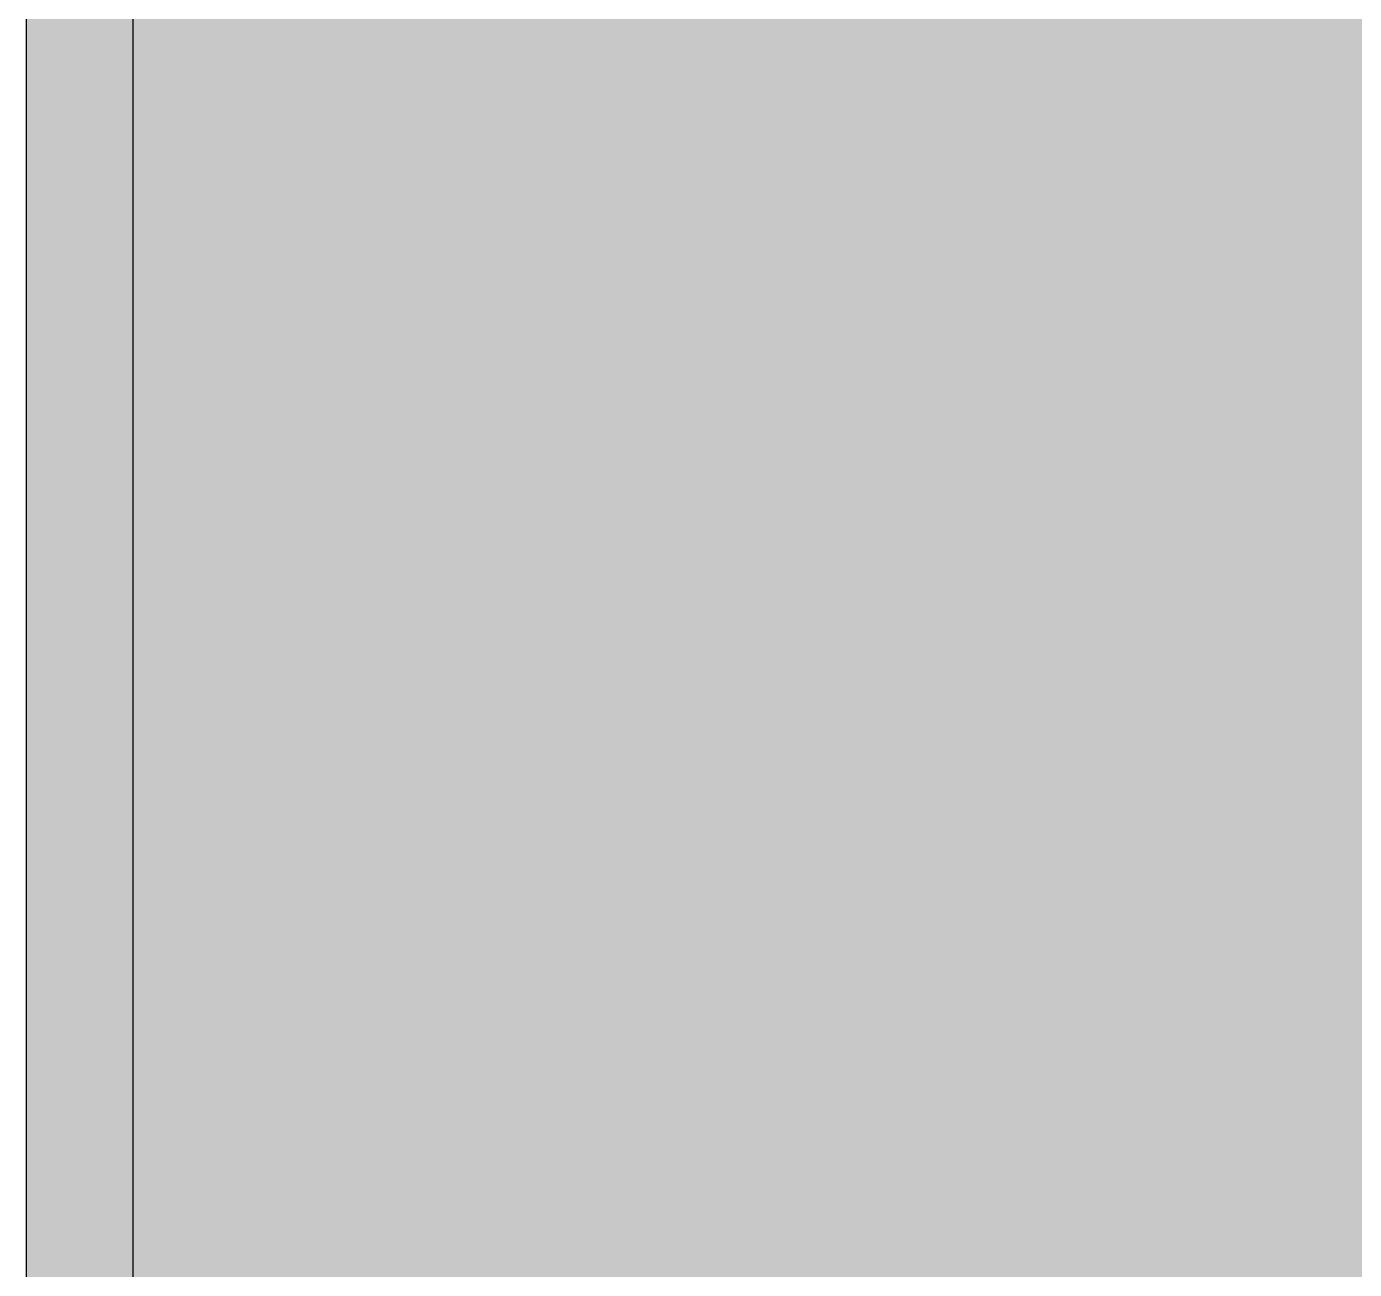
# Model space of a CAD drawing. Header units: millimetres. Extents: x 0 to 318, y 0 to 212.
# Drawn here: x 0.1 to 66, y 61.8 to 123.5 of the extents above; entities that cross this region are included whole.
import ezdxf

# ---------------------------------------------------------------- set-up
doc = ezdxf.new("R2010")
doc.units = ezdxf.units.MM

msp = doc.modelspace()

# ---------------------------------------------------------------- hatches: boundary and pattern name
for color, points in [(254, [(14.1633, 0.0536), (13.9878, 0.0533), (13.8125, 0.0559), (13.6373, 0.061), (13.462, 0.0686), (13.2893, 0.0787), (13.114, 0.0914), (12.9413, 0.1041), (12.7686, 0.1219), (12.5959, 0.1397), (12.4231, 0.16), (12.2504, 0.1829), (12.0777, 0.2057), (11.9075, 0.2337), (11.7373, 0.2616), (11.5672, 0.2921), (11.397, 0.3251), (11.2268, 0.3607), (11.0592, 0.3988), (10.8915, 0.4369), (10.7239, 0.4775), (10.5562, 0.5207), (10.3886, 0.5664), (10.2235, 0.6121), (10.0584, 0.6629), (9.8933, 0.7137), (9.7307, 0.7671), (9.5682, 0.8204), (9.4056, 0.8788), (9.2431, 0.9373), (9.083, 0.9982), (8.923, 1.0617), (8.763, 1.1252), (8.6055, 1.1938), (8.4455, 1.2624), (8.2906, 1.331), (8.1331, 1.4046), (7.9781, 1.4783), (7.8232, 1.5545), (7.6708, 1.6332), (7.5184, 1.7145), (7.366, 1.7958), (7.2161, 1.8796), (7.0663, 1.966), (6.919, 2.0523), (6.7716, 2.1438), (6.6243, 2.2352), (6.4795, 2.3266), (6.3348, 2.4232), (6.19, 2.5197), (6.0477, 2.6187), (5.908, 2.7178), (5.7683, 2.8194), (5.6286, 2.9235), (5.4915, 3.0302), (5.3543, 3.1369), (5.2197, 3.2461), (5.0851, 3.3579), (4.953, 3.4722), (4.8209, 3.5865), (4.6914, 3.7033), (4.5644, 3.8202), (4.4348, 3.9395), (4.3104, 4.0615), (4.1859, 4.1859), (4.0615, 4.3104), (3.9395, 4.4348), (3.8202, 4.5618), (3.7033, 4.6914), (3.5865, 4.8209), (3.4722, 4.953), (3.3579, 5.0851), (3.2487, 5.2197), (3.1369, 5.3543), (3.0302, 5.4915), (2.9235, 5.6286), (2.8194, 5.7683), (2.7178, 5.908), (2.6187, 6.0477), (2.5197, 6.19), (2.4232, 6.3348), (2.3266, 6.477), (2.2352, 6.6243), (2.1438, 6.7691), (2.0523, 6.9164), (1.966, 7.0663), (1.8796, 7.2161), (1.7958, 7.366), (1.7145, 7.5184), (1.6332, 7.6708), (1.5545, 7.8232), (1.4783, 7.9781), (1.4046, 8.1331), (1.331, 8.2906), (1.2598, 8.4455), (1.1913, 8.603), (1.1252, 8.763), (1.0592, 8.923), (0.9982, 9.083), (0.9373, 9.2431), (0.8763, 9.4056), (0.8204, 9.5682), (0.7645, 9.7307), (0.7112, 9.8933), (0.6604, 10.0584), (0.6121, 10.2235), (0.5639, 10.3911), (0.5207, 10.5562), (0.4775, 10.7239), (0.4343, 10.8915), (0.3962, 11.0592), (0.3607, 11.2268), (0.3251, 11.397), (0.2921, 11.5672), (0.2616, 11.7373), (0.2311, 11.9075), (0.2057, 12.0802), (0.1803, 12.2504), (0.1575, 12.4231), (0.1372, 12.5959), (0.1194, 12.7686), (0.1041, 12.9413), (0.0889, 13.1166), (0.0787, 13.2893), (0.0686, 13.4645), (0.061, 13.6373), (0.0559, 13.8125), (0.0508, 13.9878), (0.0508, 14.163), (0.0522, 197.6092), (0.0508, 197.7822), (0.0559, 197.9574), (0.061, 198.1327), (0.0686, 198.308), (0.0787, 198.4807), (0.0889, 198.6559), (0.1041, 198.8287), (0.1194, 199.0014), (0.1372, 199.1741), (0.1575, 199.3468), (0.1803, 199.5195), (0.2057, 199.6923), (0.2311, 199.8624), (0.2616, 200.0326), (0.2921, 200.2028), (0.3251, 200.373), (0.3607, 200.5432), (0.3962, 200.7108), (0.4343, 200.8784), (0.4775, 201.0461), (0.5207, 201.2137), (0.5639, 201.3814), (0.6121, 201.5465), (0.6604, 201.7116), (0.7112, 201.8767), (0.7645, 202.0392), (0.8204, 202.2018), (0.8763, 202.3643), (0.9373, 202.5269), (0.9982, 202.6869), (1.0592, 202.8469), (1.1252, 203.007), (1.1913, 203.1644), (1.2598, 203.3245), (1.331, 203.4794), (1.4046, 203.6369), (1.4783, 203.7918), (1.5545, 203.9468), (1.6332, 204.0992), (1.7145, 204.2516), (1.7958, 204.404), (1.8796, 204.5538), (1.966, 204.7037), (2.0523, 204.851), (2.1438, 204.9983), (2.2352, 205.1456), (2.3266, 205.2904), (2.4232, 205.4352), (2.5197, 205.58), (2.6187, 205.7222), (2.7178, 205.8619), (2.8194, 206.0016), (2.9235, 206.1413), (3.0302, 206.2785), (3.1369, 206.4156), (3.2487, 206.5503), (3.3579, 206.6849), (3.4722, 206.817), (3.5865, 206.949), (3.7033, 207.0786), (3.8202, 207.2056), (3.9395, 207.3351), (4.0615, 207.4596), (4.1859, 207.584), (4.3104, 207.7085), (4.4348, 207.8304), (4.5644, 207.9498), (4.6914, 208.0666), (4.8209, 208.1835), (4.953, 208.2978), (5.0851, 208.4121), (5.2197, 208.5213), (5.3543, 208.6331), (5.4915, 208.7397), (5.6286, 208.8464), (5.7683, 208.9506), (5.908, 209.0522), (6.0477, 209.1512), (6.19, 209.2503), (6.3348, 209.3468), (6.4795, 209.4433), (6.6243, 209.5348), (6.7716, 209.6262), (6.919, 209.7176), (7.0663, 209.804), (7.2161, 209.8904), (7.366, 209.9742), (7.5184, 210.0555), (7.6708, 210.1367), (7.8232, 210.2155), (7.9781, 210.2917), (8.1331, 210.3653), (8.2906, 210.439), (8.4455, 210.5101), (8.6055, 210.5787), (8.763, 210.6447), (8.923, 210.7108), (9.083, 210.7717), (9.2431, 210.8327), (9.4056, 210.8937), (9.5682, 210.9495), (9.7307, 211.0054), (9.8933, 211.0588), (10.0584, 211.1096), (10.2235, 211.1578), (10.3886, 211.2061), (10.5562, 211.2493), (10.7239, 211.2924), (10.8915, 211.3356), (11.0592, 211.3737), (11.2268, 211.4093), (11.397, 211.4448), (11.5672, 211.4779), (11.7373, 211.5083), (11.9075, 211.5388), (12.0777, 211.5642), (12.2504, 211.5896), (12.4231, 211.6125), (12.5959, 211.6328), (12.7686, 211.6506), (12.9413, 211.6658), (13.114, 211.6811), (13.2893, 211.6912), (13.462, 211.7014), (13.6373, 211.709), (13.8125, 211.7141), (13.9878, 211.7192), (14.163, 211.7192), (303.4411, 211.7203), (303.6164, 211.7192), (303.7891, 211.7141), (303.9643, 211.709), (304.1396, 211.7014), (304.3149, 211.6912), (304.4876, 211.6811), (304.6603, 211.6658), (304.8356, 211.6506), (305.0083, 211.6328), (305.181, 211.6125), (305.3512, 211.5896), (305.5239, 211.5642), (305.6941, 211.5388), (305.8668, 211.5083), (306.037, 211.4779), (306.2072, 211.4448), (306.3748, 211.4093), (306.545, 211.3737), (306.7126, 211.3356), (306.8803, 211.2924), (307.0479, 211.2493), (307.213, 211.2061), (307.3781, 211.1578), (307.5432, 211.1096), (307.7083, 211.0588), (307.8734, 211.0054), (308.036, 210.9495), (308.1985, 210.8937), (308.3611, 210.8327), (308.5211, 210.7717), (308.6811, 210.7108), (308.8411, 210.6447), (308.9986, 210.5787), (309.1561, 210.5101), (309.3136, 210.439), (309.4711, 210.3653), (309.626, 210.2917), (309.7784, 210.2155), (309.9333, 210.1367), (310.0857, 210.0555), (310.2381, 209.9742), (310.388, 209.8904), (310.5379, 209.804), (310.6852, 209.7176), (310.8325, 209.6262), (310.9798, 209.5348), (311.1246, 209.4433), (311.2694, 209.3468), (311.4116, 209.2503), (311.5539, 209.1512), (311.6961, 209.0522), (311.8358, 208.9506), (311.9755, 208.8464), (312.1127, 208.7397), (312.2473, 208.6331), (312.3844, 208.5213), (312.5165, 208.4121), (312.6511, 208.2978), (312.7807, 208.1835), (312.9128, 208.0666), (313.0398, 207.9498), (313.1668, 207.8304), (313.2938, 207.7085), (313.4182, 207.584), (313.5427, 207.4596), (313.6621, 207.3351), (313.784, 207.2056), (313.9008, 207.0786), (314.0177, 206.949), (314.132, 206.817), (314.2463, 206.6849), (314.3555, 206.5503), (314.4647, 206.4156), (314.5739, 206.2785), (314.6781, 206.1413), (314.7822, 206.0016), (314.8863, 205.8619), (314.9854, 205.7222), (315.0845, 205.58), (315.181, 205.4352), (315.275, 205.2904), (315.3689, 205.1456), (315.4604, 204.9983), (315.5493, 204.851), (315.6382, 204.7037), (315.7245, 204.5538), (315.8084, 204.404), (315.8896, 204.2516), (315.9684, 204.0992), (316.0471, 203.9468), (316.1233, 203.7918), (316.1995, 203.6369), (316.2706, 203.4794), (316.3418, 203.3245), (316.4103, 203.1644), (316.4764, 203.007), (316.5424, 202.8469), (316.6059, 202.6869), (316.6669, 202.5269), (316.7253, 202.3643), (316.7812, 202.2018), (316.8371, 202.0392), (316.8904, 201.8767), (316.9412, 201.7116), (316.9895, 201.5465), (317.0377, 201.3814), (317.0834, 201.2137), (317.1266, 201.0461), (317.1673, 200.8784), (317.2054, 200.7108), (317.2435, 200.5432), (317.2765, 200.373), (317.3095, 200.2028), (317.34, 200.0326), (317.3705, 199.8624), (317.3959, 199.6923), (317.4213, 199.5195), (317.4441, 199.3468), (317.4644, 199.1741), (317.4822, 199.0014), (317.4975, 198.8287), (317.5127, 198.6559), (317.5229, 198.4807), (317.533, 198.308), (317.5406, 198.1327), (317.5457, 197.9574), (317.5508, 197.7822), (317.5508, 197.6069), (317.5522, 14.1647), (317.5508, 13.9878), (317.5457, 13.8125), (317.5406, 13.6373), (317.533, 13.4645), (317.5229, 13.2893), (317.5127, 13.1166), (317.4975, 12.9413), (317.4822, 12.7686), (317.4644, 12.5959), (317.4441, 12.4231), (317.4213, 12.2504), (317.3959, 12.0802), (317.3705, 11.9075), (317.34, 11.7373), (317.3095, 11.5672), (317.2765, 11.397), (317.2435, 11.2268), (317.2054, 11.0592), (317.1673, 10.8915), (317.1266, 10.7239), (317.0834, 10.5562), (317.0377, 10.3911), (316.9895, 10.2235), (316.9412, 10.0584), (316.8904, 9.8933), (316.8371, 9.7307), (316.7812, 9.5682), (316.7253, 9.4056), (316.6669, 9.2431), (316.6059, 9.083), (316.5424, 8.923), (316.4764, 8.763), (316.4103, 8.603), (316.3418, 8.4455), (316.2706, 8.2906), (316.1995, 8.1331), (316.1233, 7.9781), (316.0471, 7.8232), (315.9684, 7.6708), (315.8896, 7.5184), (315.8084, 7.366), (315.7245, 7.2161), (315.6382, 7.0663), (315.5493, 6.9164), (315.4604, 6.7691), (315.3689, 6.6243), (315.275, 6.477), (315.181, 6.3348), (315.0845, 6.19), (314.9854, 6.0477), (314.8863, 5.908), (314.7822, 5.7683), (314.6781, 5.6286), (314.5739, 5.4915), (314.4647, 5.3543), (314.3555, 5.2197), (314.2463, 5.0851), (314.132, 4.953), (314.0177, 4.8209), (313.9008, 4.6914), (313.784, 4.5618), (313.6621, 4.4348), (313.5427, 4.3104), (313.4182, 4.1859), (313.2938, 4.0615), (313.1668, 3.9395), (313.0398, 3.8202), (312.9128, 3.7033), (312.7807, 3.5865), (312.6511, 3.4722), (312.5165, 3.3579), (312.3844, 3.2461), (312.2473, 3.1369), (312.1127, 3.0302), (311.9755, 2.9235), (311.8358, 2.8194), (311.6961, 2.7178), (311.5539, 2.6187), (311.4116, 2.5197), (311.2694, 2.4232), (311.1246, 2.3266), (310.9798, 2.2352), (310.8325, 2.1438), (310.6852, 2.0523), (310.5379, 1.966), (310.388, 1.8796), (310.2381, 1.7958), (310.0857, 1.7145), (309.9333, 1.6332), (309.7784, 1.5545), (309.626, 1.4783), (309.4711, 1.4046), (309.3136, 1.331), (309.1561, 1.2624), (308.9986, 1.1938), (308.8411, 1.1252), (308.6811, 1.0617), (308.5211, 0.9982), (308.3611, 0.9373), (308.1985, 0.8788), (308.036, 0.8204), (307.8734, 0.7671), (307.7083, 0.7137), (307.5432, 0.6629), (307.3781, 0.6121), (307.213, 0.5664), (307.0479, 0.5207), (306.8803, 0.4775), (306.7126, 0.4369), (306.545, 0.3988), (306.3748, 0.3607), (306.2072, 0.3251), (306.037, 0.2921), (305.8668, 0.2616), (305.6941, 0.2337), (305.5239, 0.2057), (305.3512, 0.1829), (305.181, 0.16), (305.0083, 0.1397), (304.8356, 0.1219), (304.6603, 0.1041), (304.4876, 0.0914), (304.3149, 0.0787), (304.1396, 0.0686), (303.9643, 0.061), (303.7891, 0.0559), (303.6164, 0.0533), (303.4411, 0.0533)]), (144, [(14.1633, 5.3453), (13.9344, 5.3467), (13.7084, 5.3543), (13.4849, 5.3696), (13.2613, 5.3899), (13.0378, 5.4153), (12.8194, 5.4458), (12.6009, 5.4813), (12.385, 5.522), (12.1717, 5.5702), (11.9583, 5.621), (11.7475, 5.6794), (11.5392, 5.7404), (11.3335, 5.8064), (11.1303, 5.8801), (10.9296, 5.9563), (10.729, 6.0376), (10.5334, 6.1239), (10.3378, 6.2128), (10.1473, 6.3094), (9.9593, 6.4084), (9.7714, 6.5126), (9.5885, 6.6218), (9.4082, 6.7335), (9.2304, 6.8504), (9.0576, 6.9698), (8.8849, 7.0968), (8.7173, 7.2238), (8.5522, 7.3584), (8.3896, 7.4955), (8.2321, 7.6352), (8.0772, 7.78), (7.9273, 7.9273), (7.7775, 8.0772), (7.6352, 8.2321), (7.493, 8.3922), (7.3558, 8.5522), (7.2238, 8.7173), (7.0942, 8.8875), (6.9698, 9.0576), (6.8504, 9.2329), (6.7335, 9.4107), (6.6192, 9.591), (6.5126, 9.7739), (6.4084, 9.9593), (6.3068, 10.1473), (6.2128, 10.3403), (6.1214, 10.5334), (6.035, 10.7315), (5.9538, 10.9296), (5.8776, 11.1303), (5.8064, 11.3335), (5.7404, 11.5418), (5.6769, 11.75), (5.621, 11.9583), (5.5677, 12.1717), (5.522, 12.385), (5.4813, 12.6009), (5.4432, 12.8194), (5.4127, 13.0404), (5.3873, 13.2613), (5.3696, 13.4849), (5.3543, 13.7084), (5.3467, 13.937), (5.3416, 14.163), (5.3439, 197.6092), (5.3467, 197.8355), (5.3543, 198.0616), (5.3696, 198.2851), (5.3873, 198.5086), (5.4127, 198.7321), (5.4432, 198.9506), (5.4813, 199.169), (5.522, 199.3849), (5.5677, 199.5983), (5.621, 199.8116), (5.6769, 200.0225), (5.7404, 200.2307), (5.8064, 200.4365), (5.8776, 200.6397), (5.9538, 200.8403), (6.035, 201.041), (6.1214, 201.2366), (6.2128, 201.4322), (6.3068, 201.6227), (6.4084, 201.8106), (6.5126, 201.9986), (6.6192, 202.1815), (6.7335, 202.3618), (6.8504, 202.5396), (6.9698, 202.7123), (7.0942, 202.885), (7.2238, 203.0527), (7.3558, 203.2178), (7.493, 203.3803), (7.6352, 203.5378), (7.7775, 203.6928), (7.9273, 203.8426), (8.0772, 203.9925), (8.2321, 204.1347), (8.3896, 204.277), (8.5522, 204.4141), (8.7173, 204.5462), (8.8849, 204.6757), (9.0576, 204.8002), (9.2304, 204.9196), (9.4082, 205.0364), (9.5885, 205.1507), (9.7714, 205.2574), (9.9593, 205.3615), (10.1473, 205.4631), (10.3378, 205.5571), (10.5334, 205.6486), (10.729, 205.7349), (10.9296, 205.8162), (11.1303, 205.8924), (11.3335, 205.9635), (11.5392, 206.0296), (11.7475, 206.0931), (11.9583, 206.1489), (12.1717, 206.2023), (12.385, 206.248), (12.6009, 206.2886), (12.8194, 206.3267), (13.0378, 206.3572), (13.2613, 206.3826), (13.4849, 206.4004), (13.7084, 206.4156), (13.9344, 206.4233), (14.163, 206.4283), (303.4411, 206.4286), (303.6672, 206.4233), (303.8932, 206.4156), (304.1193, 206.4004), (304.3428, 206.3826), (304.5638, 206.3572), (304.7822, 206.3267), (305.0007, 206.2886), (305.2166, 206.248), (305.4325, 206.2023), (305.6433, 206.1489), (305.8541, 206.0931), (306.0624, 206.0296), (306.2681, 205.9635), (306.4713, 205.8924), (306.6745, 205.8162), (306.8726, 205.7349), (307.0708, 205.6486), (307.2638, 205.5571), (307.4543, 205.4631), (307.6448, 205.3615), (307.8302, 205.2574), (308.0131, 205.1507), (308.1934, 205.0364), (308.3712, 204.9196), (308.5465, 204.8002), (308.7167, 204.6757), (308.8843, 204.5462), (309.0494, 204.4141), (309.212, 204.277), (309.3695, 204.1347), (309.5244, 203.9925), (309.6768, 203.8426), (309.8241, 203.6928), (309.9689, 203.5378), (310.1086, 203.3803), (310.2458, 203.2178), (310.3778, 203.0527), (310.5074, 202.885), (310.6318, 202.7123), (310.7538, 202.5396), (310.8706, 202.3618), (310.9824, 202.1815), (311.0916, 201.9986), (311.1957, 201.8106), (311.2948, 201.6227), (311.3888, 201.4322), (311.4802, 201.2366), (311.5666, 201.041), (311.6478, 200.8403), (311.724, 200.6397), (311.7952, 200.4365), (311.8637, 200.2307), (311.9247, 200.0225), (311.9806, 199.8116), (312.0339, 199.5983), (312.0796, 199.3849), (312.1203, 199.169), (312.1584, 198.9506), (312.1889, 198.7321), (312.2143, 198.5086), (312.2346, 198.2851), (312.2473, 198.0616), (312.2574, 197.8355), (312.26, 197.6069), (312.2605, 14.1647), (312.2574, 13.937), (312.2473, 13.7084), (312.2346, 13.4849), (312.2143, 13.2613), (312.1889, 13.0404), (312.1584, 12.8194), (312.1203, 12.6009), (312.0796, 12.385), (312.0339, 12.1717), (311.9806, 11.9583), (311.9247, 11.75), (311.8637, 11.5418), (311.7952, 11.3335), (311.724, 11.1303), (311.6478, 10.9296), (311.5666, 10.7315), (311.4802, 10.5334), (311.3888, 10.3403), (311.2948, 10.1473), (311.1957, 9.9593), (311.0916, 9.7739), (310.9824, 9.591), (310.8706, 9.4107), (310.7538, 9.2329), (310.6318, 9.0576), (310.5074, 8.8875), (310.3778, 8.7173), (310.2458, 8.5522), (310.1086, 8.3922), (309.9689, 8.2321), (309.8241, 8.0772), (309.6768, 7.9273), (309.5244, 7.78), (309.3695, 7.6352), (309.212, 7.4955), (309.0494, 7.3584), (308.8843, 7.2238), (308.7167, 7.0968), (308.5465, 6.9698), (308.3712, 6.8504), (308.1934, 6.7335), (308.0131, 6.6218), (307.8302, 6.5126), (307.6448, 6.4084), (307.4543, 6.3094), (307.2638, 6.2128), (307.0708, 6.1239), (306.8726, 6.0376), (306.6745, 5.9563), (306.4713, 5.8801), (306.2681, 5.8064), (306.0624, 5.7404), (305.8541, 5.6794), (305.6433, 5.621), (305.4325, 5.5702), (305.2166, 5.522), (305.0007, 5.4813), (304.7822, 5.4458), (304.5638, 5.4153), (304.3428, 5.3899), (304.1193, 5.3696), (303.8932, 5.3543), (303.6672, 5.3467), (303.4411, 5.3442)])]:
    msp.add_hatch(color=color).paths.add_polyline_path(points)
h = msp.add_hatch(color=254)
h.paths.add_polyline_path([(40.5021, 76.9592), (40.9469, 78.9901), (41.0261, 78.9127), (41.1074, 78.8365), (41.1886, 78.7603), (41.2725, 78.6867), (41.3563, 78.613), (41.4401, 78.5419), (41.5239, 78.4708), (41.6103, 78.3996), (41.6966, 78.3311), (41.783, 78.2625), (41.8719, 78.1964), (41.9583, 78.1304), (42.0472, 78.0644), (42.1386, 78.0009), (42.2275, 77.9374), (42.3189, 77.8764), (42.4129, 77.8154), (42.5044, 77.7545), (42.5983, 77.6961), (42.6923, 77.6402), (42.7888, 77.5818), (42.8854, 77.5284), (42.9819, 77.4725), (43.0784, 77.4192), (43.1775, 77.3684), (43.2765, 77.3176), (43.3756, 77.2668), (43.4772, 77.2185), (43.5788, 77.1703), (43.6829, 77.1246), (43.7871, 77.0814), (43.8912, 77.0357), (43.9953, 76.995), (44.102, 76.9518), (44.2087, 76.9137), (44.3179, 76.8731), (44.4271, 76.835), (44.5364, 76.7994), (44.6481, 76.7639), (44.7599, 76.7309), (44.8716, 76.6978), (44.9859, 76.6674), (45.1002, 76.6369), (45.2145, 76.6089), (45.3314, 76.581), (45.4482, 76.5556), (45.5676, 76.5302), (45.687, 76.5073), (45.8089, 76.4845), (45.9283, 76.4642), (46.0527, 76.4438), (46.1747, 76.4261), (46.2991, 76.4108), (46.4261, 76.3956), (46.5506, 76.3829), (46.6801, 76.3702), (46.8071, 76.3575), (46.9392, 76.3499), (47.0687, 76.3397), (47.2008, 76.3346), (47.3329, 76.3295), (47.4675, 76.3245), (47.6021, 76.3245), (47.7393, 76.3219), (48.1686, 76.327), (48.5902, 76.3397), (49.0042, 76.3626), (49.4132, 76.3956), (49.8145, 76.4362), (50.2082, 76.4845), (50.5968, 76.5429), (50.9778, 76.6115), (51.3537, 76.6877), (51.7195, 76.774), (52.0827, 76.868), (52.4358, 76.9722), (52.7837, 77.0839), (53.1241, 77.2058), (53.4594, 77.3379), (53.787, 77.4776), (54.1071, 77.6249), (54.422, 77.785), (54.7294, 77.9501), (55.0316, 78.1279), (55.3237, 78.3107), (55.6108, 78.5063), (55.8927, 78.7095), (56.167, 78.9203), (56.4337, 79.1413), (56.6928, 79.3725), (56.9468, 79.6112), (57.1932, 79.8601), (57.4345, 80.1167), (57.6682, 80.3834), (57.8942, 80.6577), (58.1152, 80.9422), (58.3286, 81.2343), (58.5343, 81.5365), (58.7324, 81.849), (58.9255, 82.169), (59.1134, 82.4992), (59.2912, 82.837), (59.4639, 83.185), (59.6316, 83.5406), (59.7891, 83.9064), (59.9415, 84.2797), (60.0888, 84.6633), (60.2259, 85.057), (60.358, 85.4583), (60.485, 85.8672), (60.6019, 86.2863), (60.7162, 86.7156), (60.8203, 87.1525), (60.9194, 87.5995), (61.0108, 88.0567), (61.0946, 88.5215), (61.1734, 88.994), (61.2445, 89.4766), (61.308, 89.9693), (61.3664, 90.4697), (61.4172, 90.9803), (61.4604, 91.4984), (61.4985, 92.0267), (61.529, 92.5627), (61.5518, 93.1088), (61.5696, 93.665), (61.5798, 94.2289), (61.5823, 94.8004), (61.5798, 95.3668), (61.5696, 95.918), (61.5544, 96.459), (61.5315, 96.9874), (61.5036, 97.503), (61.468, 98.0084), (61.4274, 98.5012), (61.3791, 98.9813), (61.3258, 99.4486), (61.2673, 99.9058), (61.2013, 100.3529), (61.1302, 100.7872), (61.0514, 101.2114), (60.9702, 101.6229), (60.8813, 102.0242), (60.7873, 102.4153), (60.6857, 102.7938), (60.5815, 103.1646), (60.4698, 103.5228), (60.3529, 103.8708), (60.231, 104.2086), (60.104, 104.5362), (59.9694, 104.8537), (59.8322, 105.1611), (59.6875, 105.4608), (59.5401, 105.7478), (59.3852, 106.0272), (59.2277, 106.2965), (59.0626, 106.5555), (58.895, 106.8045), (58.7223, 107.0458), (58.5419, 107.2794), (58.359, 107.503), (58.1711, 107.7163), (57.978, 107.9221), (57.7825, 108.1202), (57.5793, 108.3081), (57.3735, 108.4885), (57.1627, 108.6612), (56.9468, 108.8238), (56.7284, 108.9812), (56.5048, 109.1286), (56.2762, 109.2683), (56.0426, 109.4003), (55.8063, 109.5248), (55.5676, 109.6442), (55.3212, 109.7534), (55.0723, 109.855), (54.8208, 109.9515), (54.5643, 110.0404), (54.3052, 110.1217), (54.041, 110.1979), (53.7718, 110.2665), (53.5, 110.3274), (53.2257, 110.3833), (52.9463, 110.4341), (52.6644, 110.4748), (52.3799, 110.5129), (52.0903, 110.5433), (51.7982, 110.5687), (51.5036, 110.5891), (51.2039, 110.6018), (50.9016, 110.6094), (50.5968, 110.6119), (50.3961, 110.6119), (50.198, 110.6068), (50.0024, 110.5992), (49.8069, 110.5916), (49.6164, 110.5789), (49.4284, 110.5637), (49.2404, 110.5484), (49.0576, 110.5281), (48.8747, 110.5052), (48.6969, 110.4824), (48.5191, 110.4544), (48.3438, 110.4265), (48.1736, 110.396), (48.0035, 110.3605), (47.8358, 110.3249), (47.6707, 110.2868), (47.5056, 110.2462), (47.3456, 110.203), (47.1881, 110.1598), (47.0306, 110.1115), (46.8757, 110.0633), (46.7233, 110.0099), (46.5734, 109.9566), (46.4261, 109.9033), (46.2813, 109.8448), (46.1366, 109.7864), (45.9969, 109.7255), (45.8572, 109.662), (45.72, 109.5959), (45.5828, 109.5299), (45.4508, 109.4613), (45.3187, 109.3902), (45.1891, 109.3165), (45.0621, 109.2429), (44.9377, 109.1667), (44.8132, 109.0905), (44.6938, 109.0117), (44.5719, 108.9304), (44.4551, 108.8492), (44.3408, 108.7653), (44.2265, 108.679), (44.1147, 108.5926), (44.003, 108.5037), (43.8963, 108.4148), (43.7896, 108.3234), (43.6855, 108.2294), (43.5813, 108.1354), (43.4797, 108.0414), (43.3807, 107.9449), (43.2841, 107.8459), (43.1876, 107.7468), (43.0936, 107.6477), (42.9997, 107.5461), (42.9108, 107.442), (42.8193, 107.3379), (42.733, 107.2337), (42.6466, 107.127), (42.5628, 107.0204), (42.479, 106.9137), (42.3977, 106.8045), (42.3189, 106.6927), (42.2402, 106.5835), (42.164, 106.4717), (42.0878, 106.3574), (42.0896, 121.4092), (35.6126, 121.4092), (35.6126, 76.9592)])
edge = h.paths.add_edge_path(flags=16)
edge.add_line((48.6311, 105.4707), (48.8518, 105.4659))
edge.add_line((48.8518, 105.4659), (49.0677, 105.4608))
edge.add_line((49.0677, 105.4608), (49.2785, 105.4481))
edge.add_line((49.2785, 105.4481), (49.4868, 105.4329))
edge.add_line((49.4868, 105.4329), (49.6875, 105.4125))
edge.add_line((49.6875, 105.4125), (49.8881, 105.3846))
edge.add_line((49.8881, 105.3846), (50.0812, 105.3541))
edge.add_line((50.0812, 105.3541), (50.2691, 105.3186))
edge.add_line((50.2691, 105.3186), (50.4546, 105.2805))
edge.add_line((50.4546, 105.2805), (50.6349, 105.2347))
edge.add_line((50.6349, 105.2347), (50.8127, 105.1839))
edge.add_line((50.8127, 105.1839), (50.9854, 105.1281))
edge.add_line((50.9854, 105.1281), (51.1531, 105.0671))
edge.add_line((51.1531, 105.0671), (51.3156, 105.0011))
edge.add_line((51.3156, 105.0011), (51.4756, 104.9325))
edge.add_line((51.4756, 104.9325), (51.6306, 104.8563))
edge.add_line((51.6306, 104.8563), (51.783, 104.775))
edge.add_line((51.783, 104.775), (51.9303, 104.6861))
edge.add_line((51.9303, 104.6861), (52.0725, 104.5947))
edge.add_line((52.0725, 104.5947), (52.2122, 104.4981))
edge.add_line((52.2122, 104.4981), (52.3494, 104.394))
edge.add_line((52.3494, 104.394), (52.4789, 104.2873))
edge.add_line((52.4789, 104.2873), (52.6085, 104.173))
edge.add_line((52.6085, 104.173), (52.7329, 104.0536))
edge.add_line((52.7329, 104.0536), (52.8523, 103.9266))
edge.add_line((52.8523, 103.9266), (52.9692, 103.7971))
edge.add_line((52.9692, 103.7971), (53.0809, 103.6599))
edge.add_line((53.0809, 103.6599), (53.1901, 103.5177))
edge.add_line((53.1901, 103.5177), (53.2968, 103.3704))
edge.add_line((53.2968, 103.3704), (53.3984, 103.2154))
edge.add_line((53.3984, 103.2154), (53.4949, 103.0554))
edge.add_line((53.4949, 103.0554), (53.5915, 102.8903))
edge.add_line((53.5915, 102.8903), (53.6829, 102.7176))
edge.add_line((53.6829, 102.7176), (53.7693, 102.5398))
edge.add_line((53.7693, 102.5398), (53.8531, 102.3544))
edge.add_line((53.8531, 102.3544), (53.9344, 102.1664))
edge.add_line((53.9344, 102.1664), (54.0131, 101.9683))
edge.add_line((54.0131, 101.9683), (54.0868, 101.7651))
edge.add_line((54.0868, 101.7651), (54.1579, 101.5568))
edge.add_line((54.1579, 101.5568), (54.2265, 101.3435))
edge.add_line((54.2265, 101.3435), (54.29, 101.1199))
edge.add_line((54.29, 101.1199), (54.3535, 100.8939))
edge.add_line((54.3535, 100.8939), (54.4119, 100.6577))
edge.add_line((54.4119, 100.6577), (54.4652, 100.4164))
edge.add_line((54.4652, 100.4164), (54.5186, 100.17))
edge.add_line((54.5186, 100.17), (54.5668, 99.916))
edge.add_line((54.5668, 99.916), (54.6151, 99.6544))
edge.add_line((54.6151, 99.6544), (54.6583, 99.3877))
edge.add_line((54.6583, 99.3877), (54.6989, 99.1133))
edge.add_line((54.6989, 99.1133), (54.7345, 98.8339))
edge.add_line((54.7345, 98.8339), (54.77, 98.5444))
edge.add_line((54.77, 98.5444), (54.803, 98.2497))
edge.add_line((54.803, 98.2497), (54.831, 97.95))
edge.add_line((54.831, 97.95), (54.8564, 97.6401))
edge.add_line((54.8564, 97.6401), (54.8818, 97.3252))
edge.add_line((54.8818, 97.3252), (54.9021, 97.0026))
edge.add_line((54.9021, 97.0026), (54.9199, 96.6749))
edge.add_line((54.9199, 96.6749), (54.9377, 96.3371))
edge.add_line((54.9377, 96.3371), (54.9504, 95.9942))
edge.add_line((54.9504, 95.9942), (54.9605, 95.6412))
edge.add_line((54.9605, 95.6412), (54.9681, 95.283))
edge.add_line((54.9681, 95.283), (54.9758, 94.9198))
edge.add_line((54.9758, 94.9198), (54.9783, 94.5464))
edge.add_line((54.9783, 94.5464), (54.9808, 94.1654))
edge.add_line((54.9808, 94.1654), (54.9783, 93.7209))
edge.add_line((54.9783, 93.7209), (54.9732, 93.284))
edge.add_line((54.9732, 93.284), (54.9656, 92.8599))
edge.add_line((54.9656, 92.8599), (54.9529, 92.4433))
edge.add_line((54.9529, 92.4433), (54.9377, 92.0344))
edge.add_line((54.9377, 92.0344), (54.9199, 91.6356))
edge.add_line((54.9199, 91.6356), (54.897, 91.247))
edge.add_line((54.897, 91.247), (54.8716, 90.866))
edge.add_line((54.8716, 90.866), (54.8437, 90.4951))
edge.add_line((54.8437, 90.4951), (54.8107, 90.1319))
edge.add_line((54.8107, 90.1319), (54.7751, 89.7788))
edge.add_line((54.7751, 89.7788), (54.737, 89.4334))
edge.add_line((54.737, 89.4334), (54.6913, 89.0956))
edge.add_line((54.6913, 89.0956), (54.6456, 88.7679))
edge.add_line((54.6456, 88.7679), (54.5948, 88.4479))
edge.add_line((54.5948, 88.4479), (54.5414, 88.1355))
edge.add_line((54.5414, 88.1355), (54.483, 87.8332))
edge.add_line((54.483, 87.8332), (54.4195, 87.536))
edge.add_line((54.4195, 87.536), (54.3535, 87.249))
edge.add_line((54.3535, 87.249), (54.2849, 86.9721))
edge.add_line((54.2849, 86.9721), (54.2112, 86.7004))
edge.add_line((54.2112, 86.7004), (54.1325, 86.4362))
edge.add_line((54.1325, 86.4362), (54.0512, 86.1822))
edge.add_line((54.0512, 86.1822), (53.9648, 85.9333))
edge.add_line((53.9648, 85.9333), (53.8759, 85.692))
edge.add_line((53.8759, 85.692), (53.782, 85.4608))
edge.add_line((53.782, 85.4608), (53.6829, 85.2348))
edge.add_line((53.6829, 85.2348), (53.5813, 85.0189))
edge.add_line((53.5813, 85.0189), (53.4746, 84.8081))
edge.add_line((53.4746, 84.8081), (53.3654, 84.6049))
edge.add_line((53.3654, 84.6049), (53.2486, 84.4093))
edge.add_line((53.2486, 84.4093), (53.1292, 84.2188))
edge.add_line((53.1292, 84.2188), (53.0073, 84.0384))
edge.add_line((53.0073, 84.0384), (52.8777, 83.8632))
edge.add_line((52.8777, 83.8632), (52.7456, 83.6955))
edge.add_line((52.7456, 83.6955), (52.611, 83.533))
edge.add_line((52.611, 83.533), (52.4688, 83.3806))
edge.add_line((52.4688, 83.3806), (52.324, 83.2307))
edge.add_line((52.324, 83.2307), (52.1741, 83.091))
edge.add_line((52.1741, 83.091), (52.0192, 82.9564))
edge.add_line((52.0192, 82.9564), (51.8592, 82.8269))
edge.add_line((51.8592, 82.8269), (51.6941, 82.7049))
edge.add_line((51.6941, 82.7049), (51.5264, 82.5881))
edge.add_line((51.5264, 82.5881), (51.3537, 82.4789))
edge.add_line((51.3537, 82.4789), (51.1759, 82.3773))
edge.add_line((51.1759, 82.3773), (50.993, 82.2782))
edge.add_line((50.993, 82.2782), (50.8051, 82.1868))
edge.add_line((50.8051, 82.1868), (50.612, 82.1004))
edge.add_line((50.612, 82.1004), (50.4165, 82.0217))
edge.add_line((50.4165, 82.0217), (50.2133, 81.948))
edge.add_line((50.2133, 81.948), (50.005, 81.8794))
edge.add_line((50.005, 81.8794), (49.7942, 81.8159))
edge.add_line((49.7942, 81.8159), (49.5783, 81.7575))
edge.add_line((49.5783, 81.7575), (49.3547, 81.7067))
edge.add_line((49.3547, 81.7067), (49.1287, 81.6585))
edge.add_line((49.1287, 81.6585), (48.895, 81.6178))
edge.add_line((48.895, 81.6178), (48.6588, 81.5823))
edge.add_line((48.6588, 81.5823), (48.4149, 81.5492))
edge.add_line((48.4149, 81.5492), (48.1686, 81.5238))
edge.add_line((48.1686, 81.5238), (47.9146, 81.5035))
edge.add_line((47.9146, 81.5035), (47.658, 81.4857))
edge.add_line((47.658, 81.4857), (47.3939, 81.4756))
edge.add_line((47.3939, 81.4756), (47.1246, 81.468))
edge.add_line((47.1246, 81.468), (46.8503, 81.4654))
edge.add_line((46.8503, 81.4654), (46.7614, 81.4654))
edge.add_line((46.7614, 81.4654), (46.6725, 81.468))
edge.add_line((46.6725, 81.468), (46.5861, 81.468))
edge.add_line((46.5861, 81.468), (46.4972, 81.4705))
edge.add_line((46.4972, 81.4705), (46.4109, 81.4756))
edge.add_line((46.4109, 81.4756), (46.3245, 81.4781))
edge.add_line((46.3245, 81.4781), (46.2382, 81.4832))
edge.add_line((46.2382, 81.4832), (46.1518, 81.4883))
edge.add_line((46.1518, 81.4883), (46.0654, 81.4959))
edge.add_line((46.0654, 81.4959), (45.9816, 81.501))
edge.add_line((45.9816, 81.501), (45.8978, 81.5086))
edge.add_line((45.8978, 81.5086), (45.814, 81.5188))
edge.add_line((45.814, 81.5188), (45.7302, 81.5264))
edge.add_line((45.7302, 81.5264), (45.6463, 81.5365))
edge.add_line((45.6463, 81.5365), (45.5651, 81.5467))
edge.add_line((45.5651, 81.5467), (45.4812, 81.5594))
edge.add_line((45.4812, 81.5594), (45.4, 81.5696))
edge.add_line((45.4, 81.5696), (45.3187, 81.5823))
edge.add_line((45.3187, 81.5823), (45.2374, 81.5975))
edge.add_line((45.2374, 81.5975), (45.1587, 81.6102))
edge.add_line((45.1587, 81.6102), (45.0774, 81.6254))
edge.add_line((45.0774, 81.6254), (44.9986, 81.6407))
edge.add_line((44.9986, 81.6407), (44.9199, 81.6559))
edge.add_line((44.9199, 81.6559), (44.8412, 81.6737))
edge.add_line((44.8412, 81.6737), (44.765, 81.6915))
edge.add_line((44.765, 81.6915), (44.6862, 81.7093))
edge.add_line((44.6862, 81.7093), (44.61, 81.727))
edge.add_line((44.61, 81.727), (44.5338, 81.7474))
edge.add_line((44.5338, 81.7474), (44.4576, 81.7677))
edge.add_line((44.4576, 81.7677), (44.3814, 81.788))
edge.add_line((44.3814, 81.788), (44.3052, 81.8083))
edge.add_line((44.3052, 81.8083), (44.2316, 81.8312))
edge.add_line((44.2316, 81.8312), (44.1579, 81.854))
edge.add_line((44.1579, 81.854), (44.0842, 81.8769))
edge.add_line((44.0842, 81.8769), (44.0106, 81.8998))
edge.add_line((44.0106, 81.8998), (43.9369, 81.9252))
edge.add_line((43.9369, 81.9252), (43.8658, 81.9506))
edge.add_line((43.8658, 81.9506), (43.7947, 81.976))
edge.add_line((43.7947, 81.976), (43.721, 82.0039))
edge.add_line((43.721, 82.0039), (43.6524, 82.0293))
edge.add_line((43.6524, 82.0293), (43.5813, 82.0572))
edge.add_line((43.5813, 82.0572), (43.5102, 82.0852))
edge.add_line((43.5102, 82.0852), (43.4416, 82.1157))
edge.add_line((43.4416, 82.1157), (43.373, 82.1436))
edge.add_line((43.373, 82.1436), (43.3045, 82.1741))
edge.add_line((43.3045, 82.1741), (43.2359, 82.2046))
edge.add_line((43.2359, 82.2046), (43.1673, 82.2376))
edge.add_line((43.1673, 82.2376), (43.1013, 82.2681))
edge.add_line((43.1013, 82.2681), (43.0327, 82.3011))
edge.add_line((43.0327, 82.3011), (42.9666, 82.3341))
edge.add_line((42.9666, 82.3341), (42.9006, 82.3697))
edge.add_line((42.9006, 82.3697), (42.8371, 82.4027))
edge.add_line((42.8371, 82.4027), (42.7711, 82.4382))
edge.add_line((42.7711, 82.4382), (42.7076, 82.4738))
edge.add_line((42.7076, 82.4738), (42.6441, 82.5094))
edge.add_line((42.6441, 82.5094), (42.5806, 82.5475))
edge.add_line((42.5806, 82.5475), (42.5171, 82.5856))
edge.add_line((42.5171, 82.5856), (42.4536, 82.6237))
edge.add_line((42.4536, 82.6237), (42.3926, 82.6618))
edge.add_line((42.3926, 82.6618), (42.3291, 82.6999))
edge.add_line((42.3291, 82.6999), (42.2681, 82.7405))
edge.add_line((42.2681, 82.7405), (42.2072, 82.7811))
edge.add_line((42.2072, 82.7811), (42.1488, 82.8218))
edge.add_line((42.1488, 82.8218), (42.0878, 82.8624))
edge.add_line((42.0878, 82.8624), (42.0896, 99.1207))
edge.add_line((42.0896, 99.1207), (42.0903, 99.2505))
edge.add_line((42.0903, 99.2505), (42.0929, 99.3826))
edge.add_line((42.0929, 99.3826), (42.1005, 99.5172))
edge.add_line((42.1005, 99.5172), (42.1107, 99.6518))
edge.add_line((42.1107, 99.6518), (42.1259, 99.7864))
edge.add_line((42.1259, 99.7864), (42.1411, 99.9211))
edge.add_line((42.1411, 99.9211), (42.1589, 100.0582))
edge.add_line((42.1589, 100.0582), (42.1818, 100.1954))
edge.add_line((42.1818, 100.1954), (42.2072, 100.33))
edge.add_line((42.2072, 100.33), (42.2351, 100.4672))
edge.add_line((42.2351, 100.4672), (42.2656, 100.6043))
edge.add_line((42.2656, 100.6043), (42.3012, 100.7415))
edge.add_line((42.3012, 100.7415), (42.3367, 100.8786))
edge.add_line((42.3367, 100.8786), (42.3774, 101.0158))
edge.add_line((42.3774, 101.0158), (42.4205, 101.153))
edge.add_line((42.4205, 101.153), (42.4663, 101.2901))
edge.add_line((42.4663, 101.2901), (42.5171, 101.4247))
edge.add_line((42.5171, 101.4247), (42.5704, 101.5619))
edge.add_line((42.5704, 101.5619), (42.6263, 101.6965))
edge.add_line((42.6263, 101.6965), (42.6847, 101.8311))
edge.add_line((42.6847, 101.8311), (42.7457, 101.9632))
edge.add_line((42.7457, 101.9632), (42.8117, 102.0953))
edge.add_line((42.8117, 102.0953), (42.8803, 102.2274))
edge.add_line((42.8803, 102.2274), (42.9514, 102.3569))
edge.add_line((42.9514, 102.3569), (43.0276, 102.4839))
edge.add_line((43.0276, 102.4839), (43.1063, 102.6109))
edge.add_line((43.1063, 102.6109), (43.1876, 102.7379))
edge.add_line((43.1876, 102.7379), (43.2714, 102.8624))
edge.add_line((43.2714, 102.8624), (43.3603, 102.9843))
edge.add_line((43.3603, 102.9843), (43.4518, 103.1062))
edge.add_line((43.4518, 103.1062), (43.5458, 103.2256))
edge.add_line((43.5458, 103.2256), (43.6448, 103.3424))
edge.add_line((43.6448, 103.3424), (43.7464, 103.4567))
edge.add_line((43.7464, 103.4567), (43.8506, 103.571))
edge.add_line((43.8506, 103.571), (43.9598, 103.6803))
edge.add_line((43.9598, 103.6803), (44.0715, 103.7895))
edge.add_line((44.0715, 103.7895), (44.1858, 103.8936))
edge.add_line((44.1858, 103.8936), (44.3027, 103.9978))
edge.add_line((44.3027, 103.9978), (44.4246, 104.0994))
edge.add_line((44.4246, 104.0994), (44.5516, 104.1959))
edge.add_line((44.5516, 104.1959), (44.6786, 104.2924))
edge.add_line((44.6786, 104.2924), (44.8107, 104.3838))
edge.add_line((44.8107, 104.3838), (44.9478, 104.4727))
edge.add_line((44.9478, 104.4727), (45.0875, 104.5591))
edge.add_line((45.0875, 104.5591), (45.2298, 104.6429))
edge.add_line((45.2298, 104.6429), (45.3746, 104.7217))
edge.add_line((45.3746, 104.7217), (45.5244, 104.7979))
edge.add_line((45.5244, 104.7979), (45.6794, 104.869))
edge.add_line((45.6794, 104.869), (45.8368, 104.9401))
edge.add_line((45.8368, 104.9401), (45.9969, 105.0036))
edge.add_line((45.9969, 105.0036), (46.1594, 105.0646))
edge.add_line((46.1594, 105.0646), (46.3271, 105.123))
edge.add_line((46.3271, 105.123), (46.4998, 105.1763))
edge.add_line((46.4998, 105.1763), (46.675, 105.2246))
edge.add_line((46.675, 105.2246), (46.8528, 105.2703))
edge.add_line((46.8528, 105.2703), (47.0357, 105.3109))
edge.add_line((47.0357, 105.3109), (47.2211, 105.3465))
edge.add_line((47.2211, 105.3465), (47.4116, 105.3795))
edge.add_line((47.4116, 105.3795), (47.6047, 105.4075))
edge.add_line((47.6047, 105.4075), (47.8028, 105.4278))
edge.add_line((47.8028, 105.4278), (48.0035, 105.4456))
edge.add_line((48.0035, 105.4456), (48.2092, 105.4583))
edge.add_line((48.2092, 105.4583), (48.4175, 105.4659))
edge.add_line((48.4175, 105.4659), (48.6308, 105.4684))

# ---------------------------------------------------------------- linework, layer by layer
at = {"color": 254}
msp.add_lwpolyline([(0.0508, 14.163), (0.0522, 197.6092)], dxfattribs=at)
at = {"color": 144}
msp.add_lwpolyline([(5.3416, 14.163), (5.3439, 197.6092)], dxfattribs=at)

doc.saveas('drawing.dxf')
